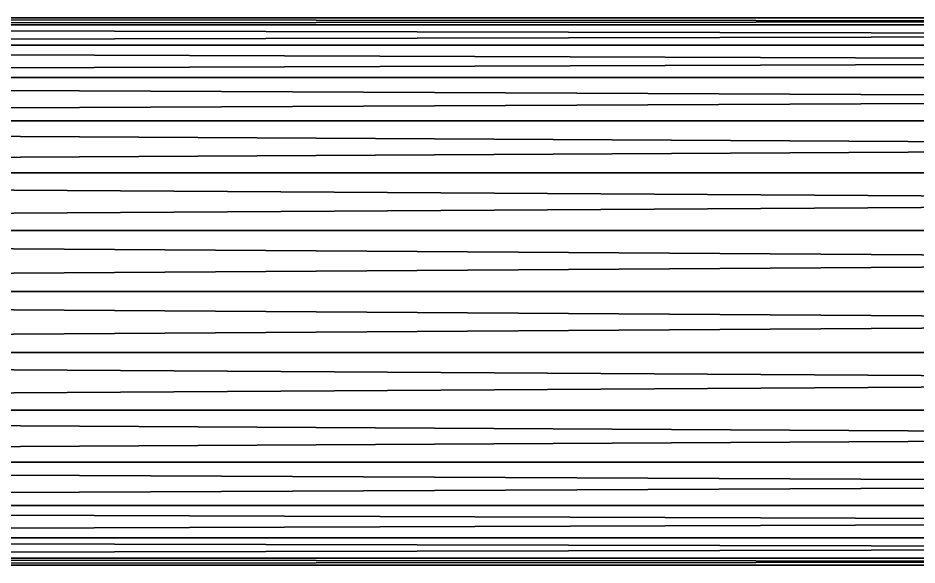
# Model space of a CAD drawing. Header units: millimetres. Extents: x 3500 to 25050, y 1500 to 19500.
# Drawn here: x 9613.8 to 9974.1, y 5890.5 to 6109.5 of the extents above; entities that cross this region are included whole.
import ezdxf

# ---------------------------------------------------------------- set-up
doc = ezdxf.new("R2010")
doc.units = ezdxf.units.MM
doc.layers.add('3D-PIPE-P-1002', color=7, linetype='Continuous', true_color=0x1fb5a9)

msp = doc.modelspace()

# ---------------------------------------------------------------- meshes
at = {"layer": '3D-PIPE-P-1002'}
mesh = msp.add_polyface(dxfattribs=at)
corners = [(8500, 6109.55, 600), (12200, 6109.55, 600), (8500, 6106.8, 575.62), (12200, 6106.8, 575.62), (8500, 6098.7, 552.47), (12200, 6098.7, 552.47), (8500, 6085.65, 531.7), (12200, 6085.65, 531.7), (8500, 6068.3, 514.35), (12200, 6068.3, 514.35), (8500, 6047.53, 501.3), (12200, 6047.53, 501.3), (8500, 6024.38, 493.2), (12200, 6024.38, 493.2), (8500, 6000, 490.45), (12200, 6000, 490.45), (8500, 5975.62, 493.2), (12200, 5975.62, 493.2), (8500, 5952.47, 501.3), (12200, 5952.47, 501.3), (8500, 5931.7, 514.35), (12200, 5931.7, 514.35), (8500, 5914.35, 531.7), (12200, 5914.35, 531.7), (8500, 5901.3, 552.47), (12200, 5901.3, 552.47), (8500, 5893.2, 575.62), (12200, 5893.2, 575.62), (8500, 5890.45, 600), (12200, 5890.45, 600), (8500, 5893.2, 624.38), (12200, 5893.2, 624.38), (8500, 5901.3, 647.53), (12200, 5901.3, 647.53), (8500, 5914.35, 668.3), (12200, 5914.35, 668.3), (8500, 5931.7, 685.65), (12200, 5931.7, 685.65), (8500, 5952.47, 698.7), (12200, 5952.47, 698.7), (8500, 5975.62, 706.8), (12200, 5975.62, 706.8), (8500, 6000, 709.55), (12200, 6000, 709.55), (8500, 6024.38, 706.8), (12200, 6024.38, 706.8), (8500, 6047.53, 698.7), (12200, 6047.53, 698.7), (8500, 6068.3, 685.65), (12200, 6068.3, 685.65), (8500, 6085.65, 668.3), (12200, 6085.65, 668.3), (8500, 6098.7, 647.53), (12200, 6098.7, 647.53), (8500, 6106.8, 624.38), (12200, 6106.8, 624.38)]
mesh.append_faces([[corners[k] for k in face] for face in [(0, 1, 2), (1, 3, 2), (2, 3, 4), (3, 5, 4), (4, 5, 6), (5, 7, 6), (6, 7, 8), (7, 9, 8), (8, 9, 10), (9, 11, 10), (10, 11, 12), (11, 13, 12), (12, 13, 14), (13, 15, 14), (14, 15, 16), (15, 17, 16), (16, 17, 18), (17, 19, 18), (18, 19, 20), (19, 21, 20), (20, 21, 22), (21, 23, 22), (22, 23, 24), (23, 25, 24), (24, 25, 26), (25, 27, 26), (26, 27, 28), (27, 29, 28), (28, 29, 30), (29, 31, 30), (30, 31, 32), (31, 33, 32), (32, 33, 34), (33, 35, 34), (34, 35, 36), (35, 37, 36), (36, 37, 38), (37, 39, 38), (38, 39, 40), (39, 41, 40), (40, 41, 42), (41, 43, 42), (42, 43, 44), (43, 45, 44), (44, 45, 46), (45, 47, 46), (46, 47, 48), (47, 49, 48), (48, 49, 50), (49, 51, 50), (50, 51, 52), (51, 53, 52), (52, 53, 54), (53, 55, 54), (54, 55, 0), (55, 1, 0), (4, 6, 2), (2, 6, 0), (0, 6, 54), (54, 6, 52), (52, 6, 50), (50, 6, 48), (48, 6, 46), (46, 6, 44), (6, 8, 44), (8, 10, 44), (10, 12, 44), (44, 12, 42), (42, 12, 40), (40, 12, 38), (38, 12, 36), (36, 12, 34), (34, 12, 32), (32, 12, 30), (30, 12, 28), (28, 12, 26), (26, 12, 24), (12, 14, 24), (14, 16, 24), (16, 18, 24), (18, 20, 24), (22, 24, 20), (53, 51, 55), (55, 51, 1), (1, 51, 3), (3, 51, 5), (5, 51, 7), (7, 51, 9), (9, 51, 11), (11, 51, 13), (51, 49, 13), (49, 47, 13), (47, 45, 13), (13, 45, 15), (15, 45, 17), (17, 45, 19), (19, 45, 21), (21, 45, 23), (23, 45, 25), (25, 45, 27), (27, 45, 29), (29, 45, 31), (31, 45, 33), (45, 43, 33), (43, 41, 33), (41, 39, 33), (39, 37, 33), (35, 33, 37)]])

doc.saveas('drawing.dxf')
